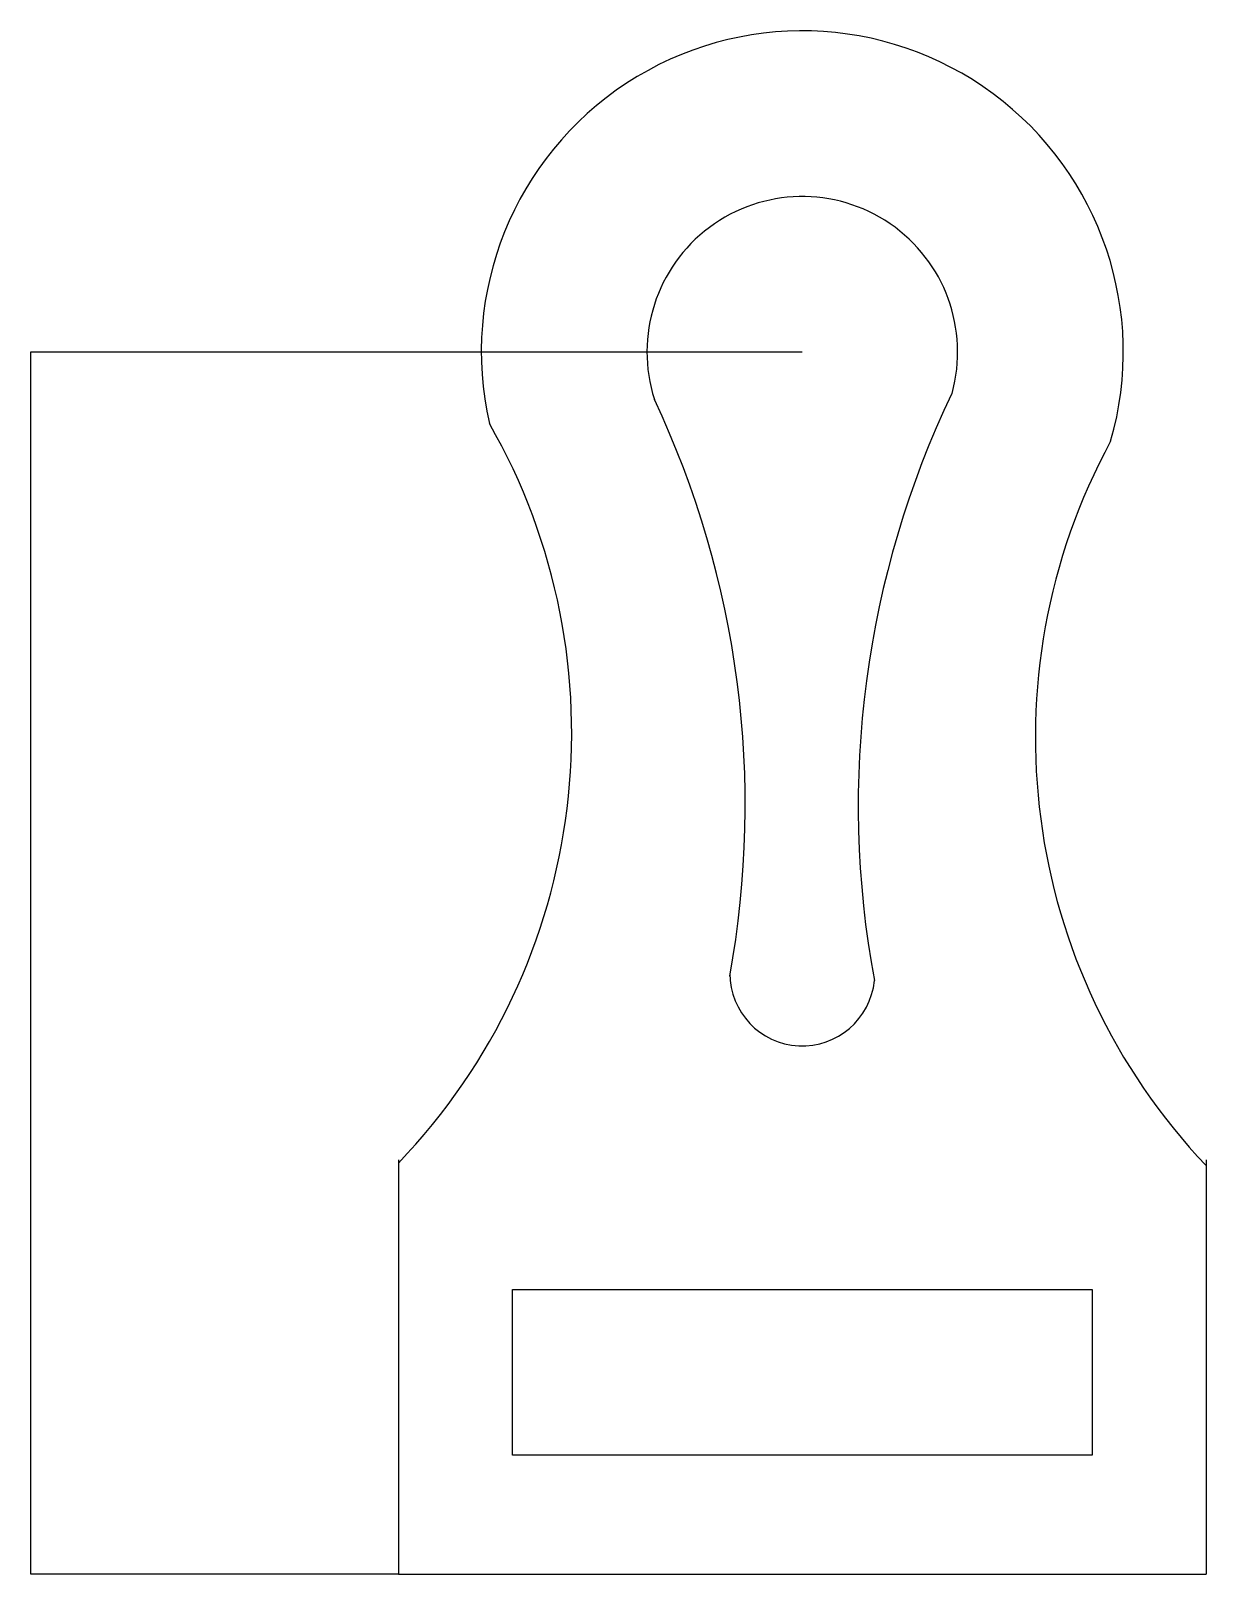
# Model space of a CAD drawing. Header units: millimetres. Extents: x -38.39 to -35.55, y 138.1 to 141.82.
import ezdxf

# ---------------------------------------------------------------- set-up
doc = ezdxf.new("R2010")
doc.units = ezdxf.units.MM

msp = doc.modelspace()

# ---------------------------------------------------------------- linework, layer by layer
for p, q in [((-38.3853, 138.0974), (-38.3853, 141.0474)), ((-38.3853, 141.0474), (-36.5228, 141.0474)), ((-37.4978, 139.0974), (-37.4978, 138.0974)), ((-35.5478, 139.0974), (-35.5478, 138.0974)), ((-37.4978, 138.0974), (-38.3853, 138.0974)), ((-37.4978, 138.0974), (-35.5478, 138.0974))]:
    msp.add_line(p, q)
msp.add_lwpolyline([(-37.2228, 138.7842), (-35.8228, 138.7842), (-35.8228, 138.3842), (-37.2228, 138.3842)], close=True)
for centre, radius, start, end in [((-36.5228, 141.0474), 0.775, 343.8616, 192.8623), ((-36.5228, 141.0474), 0.375, 344.5419, 197.7887), ((-38.9606, 139.9526), 2.3, 349.6909, 25.2245), ((-34.0878, 139.9523), 2.3, 154.3642, 190.5809), ((-38.5796, 140.1287), 1.5, 316.1527, 29.8322), ((-34.4601, 140.1163), 1.5, 151.5046, 223.5177), ((-36.5228, 139.5474), 0.175, 180, 354.301)]:
    msp.add_arc(centre, radius, start, end)

doc.saveas('drawing.dxf')
